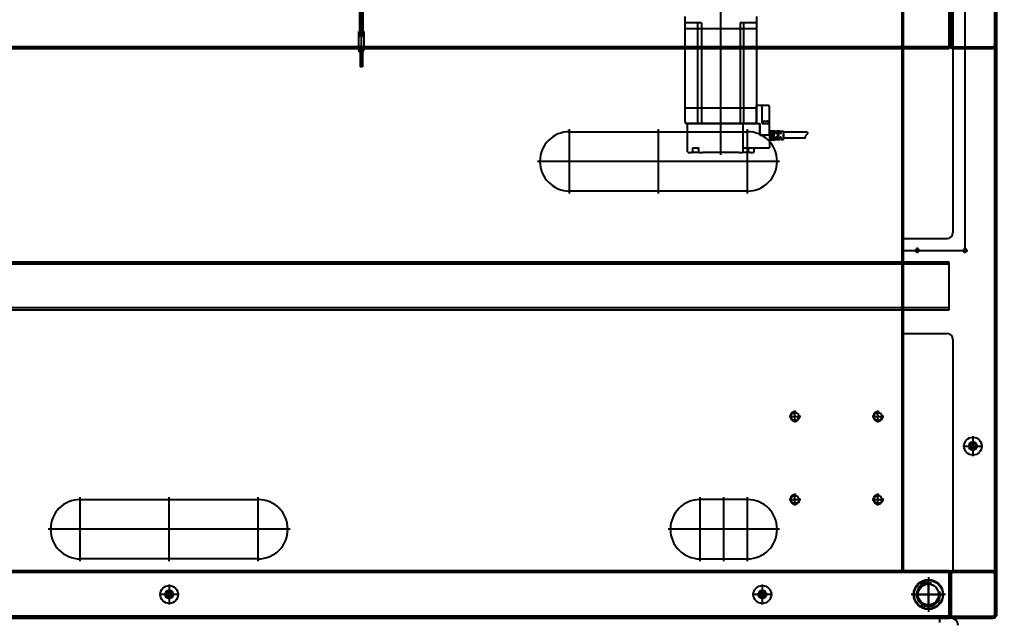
# Model space of a CAD drawing. Header units: inches. Extents: x 0 to 77285, y -118 to 40065.
# Drawn here: x 16242 to 17072, y 24854 to 25360 of the extents above; entities that cross this region are included whole.
import ezdxf

# ---------------------------------------------------------------- set-up
doc = ezdxf.new("R2010")
doc.units = ezdxf.units.IN
doc.header["$LTSCALE"] = 5
doc.header["$MEASUREMENT"] = 0
doc.layers.add('A', color=8, linetype='Continuous')
doc.styles.add('SCI', font='')
doc.styles.get('SCI').set_extended_font_data('Gulim')
doc.dimstyles.new('SCH', dxfattribs={"dimtxt": 2.5, "dimasz": 2, "dimexe": 1.25, "dimexo": 0.625, "dimtad": 1, "dimdec": 8, "dimtxsty": 'SCI', "dimcen": 2.5, "dimclrd": 4, "dimclre": 4, "dimclrt": 7, "dimadec": 8, "dimazin": 2, "dimtfac": 1, "dimtdec": 8, "dimtmove": 0, "dimatfit": 3, "dimfxl": 1, "dimarcsym": 0})

# ---------------------------------------------------------------- blocks, each defined once
blk = doc.blocks.new('A$Cc399747e')
at = {"ltscale": 5}
for p, q in [((218.29, 1419), (220.29, 1421)), ((220.29, 1421), (1611.29, 1421)), ((255.09, 1421), (221.49, 1421)), ((255.09, 1419.4), (221.49, 1419.4)), ((1573.29, 1421), (258.29, 1421)), ((258.29, 1421), (258.29, 1381)), ((258.29, 1419.4), (1573.29, 1419.4)), ((218.29, 33), (218.29, 1419)), ((218.29, 1417.8), (218.29, 1384.2)), ((219.89, 1417.8), (219.89, 1384.2)), ((256.69, 1384.2), (256.69, 1417.8)), ((258.29, 1384.2), (258.29, 1417.8)), ((275.79, 1386.5), (275.79, 1415.5)), ((275.79, 1413), (275.79, 1389)), ((415.79, 1392.5), (415.79, 1409.5)), ((415.79, 1405), (415.79, 1397)), ((915.79, 1392.5), (915.79, 1409.5)), ((915.79, 1405), (915.79, 1397)), ((261.29, 1401), (290.29, 1401)), ((287.79, 1401), (263.79, 1401)), ((407.29, 1401), (424.29, 1401)), ((419.79, 1401), (411.79, 1401)), ((907.29, 1401), (924.29, 1401)), ((919.79, 1401), (911.79, 1401)), ((218.29, 1381), (218.29, 71)), ((298.29, 1381), (218.29, 1381)), ((219.89, 1381), (219.89, 71)), ((221.49, 1382.6), (255.09, 1382.6)), ((221.49, 1381), (255.09, 1381)), ((255.09, 1186), (255.09, 1381)), ((258.29, 1382.6), (1573.29, 1382.6)), ((258.29, 1381), (1573.29, 1381)), ((296.69, 1381), (296.69, 1181)), ((298.29, 71), (298.29, 1381)), ((428.29, 1373), (428.29, 1319)), ((468.29, 1371), (428.29, 1371)), ((448.29, 1373), (448.29, 1319)), ((468.29, 1373), (468.29, 1319)), ((840.79, 1373), (840.79, 1319)), ((840.79, 1371), (990.79, 1371)), ((915.79, 1373), (915.79, 1319)), ((990.79, 1373), (990.79, 1319)), ((401.29, 1346), (495.29, 1346)), ((813.79, 1346), (1017.79, 1346)), ((323.29, 1321), (313.29, 1321)), ((318.29, 1326), (318.29, 1316)), ((393.29, 1321), (383.29, 1321)), ((388.29, 1326), (388.29, 1316)), ((428.29, 1321), (468.29, 1321)), ((990.79, 1321), (840.79, 1321)), ((238.29, 1267.5), (238.29, 1284.5)), ((238.29, 1280), (238.29, 1272)), ((246.79, 1276), (229.79, 1276)), ((242.29, 1276), (234.29, 1276)), ((318.29, 1256), (318.29, 1246)), ((388.29, 1256), (388.29, 1246)), ((323.29, 1251), (313.29, 1251)), ((393.29, 1251), (383.29, 1251)), ((298.29, 1181), (260.09, 1181)), ((296.69, 1181), (296.69, 1101)), ((1573.29, 1161), (258.29, 1161)), ((258.29, 1161), (258.29, 1121)), ((258.29, 1159.4), (1573.29, 1159.4)), ((258.29, 1122.6), (1573.29, 1122.6)), ((258.29, 1121), (1573.29, 1121)), ((245.09, 1113.5), (245.09, 1108.5)), ((285.09, 1113.5), (285.09, 1108.5)), ((247.59, 1111), (242.59, 1111)), ((245.09, 71), (245.09, 1111)), ((298.29, 1111), (245.09, 1111)), ((287.59, 1111), (282.59, 1111)), ((255.09, 71), (255.09, 1096)), ((298.29, 1101), (260.09, 1101)), ((296.69, 1101), (296.69, 71)), ((428.29, 1063), (428.29, 1009)), ((503.29, 1063), (503.29, 1009)), ((578.29, 1063), (578.29, 1009)), ((428.29, 1061), (578.29, 1061)), ((401.29, 1036), (605.29, 1036)), ((578.29, 1011), (428.29, 1011)), ((255.09, 941), (221.49, 941)), ((255.09, 939.4), (221.49, 939.4)), ((1573.29, 941), (258.29, 941)), ((258.29, 941), (258.29, 901)), ((258.29, 939.4), (1573.29, 939.4)), ((218.29, 937.8), (218.29, 904.2)), ((219.89, 937.8), (219.89, 904.2)), ((256.69, 904.2), (256.69, 937.8)), ((258.29, 904.2), (258.29, 937.8))]:
    blk.add_line(p, q, dxfattribs=at)
for p, q in [((256.79, 1421), (266.29, 1421)), ((1573.29, 1421), (258.29, 1421)), ((258.29, 1421), (258.29, 1381)), ((258.29, 1419.4), (1573.29, 1419.4)), ((266.29, 1421), (266.29, 1424.5)), ((258.29, 1382.6), (1573.29, 1382.6)), ((258.29, 1381), (1573.29, 1381)), ((450.8, 1030.5), (450.8, 890.4)), ((409.8, 1014), (409.8, 1024.5)), ((412.8, 1024.5), (409.8, 1024.5)), ((432.3, 1024.5), (412.8, 1024.5)), ((422.8, 1024.5), (422.8, 1028)), ((425.8, 1028.5), (423.3, 1028.5)), ((425.8, 1028.5), (426.8, 1028.5)), ((426.8, 1028.5), (427.13, 1028.5)), ((427.13, 1028.5), (430.97, 1028.5)), ((427.48, 1028.5), (427.48, 1024.5)), ((430.97, 1028.5), (432.79, 1028.5)), ((432.3, 1024.5), (431.7, 1024.5)), ((432.3, 1004), (432.3, 1028)), ((435.3, 1028.5), (432.8, 1028.5)), ((435.3, 1028.5), (466.3, 1028.5)), ((468.8, 1028.5), (466.3, 1028.5)), ((468.81, 1028.5), (470.63, 1028.5)), ((469.31, 1028), (469.31, 1024.5)), ((474.28, 1024.5), (469.31, 1024.5)), ((469.9, 1024.5), (469.31, 1024.5)), ((470.63, 1028.5), (474.46, 1028.5)), ((474.28, 1028.5), (474.28, 1024.5)), ((474.46, 1028.5), (474.8, 1028.5)), ((474.8, 1028.5), (475.8, 1028.5)), ((478.3, 1028.5), (475.8, 1028.5)), ((478.8, 1028), (478.8, 1004)), ((377.54, 1012.64), (377.65, 1012.91)), ((377.57, 1012.26), (377.54, 1012.64)), ((377.65, 1012.91), (377.85, 1013.16)), ((377.85, 1013.16), (378.12, 1013.39)), ((378.12, 1013.39), (378.43, 1013.62)), ((378.43, 1013.62), (378.75, 1013.87)), ((378.75, 1013.87), (379.1, 1014.18)), ((379.1, 1014.18), (379.41, 1014.51)), ((379.54, 1016.21), (379.33, 1016.47)), ((379.33, 1016.47), (397.8, 1016.47)), ((379.41, 1014.51), (379.64, 1014.86)), ((379.72, 1015.9), (379.54, 1016.21)), ((379.64, 1014.86), (379.79, 1015.22)), ((379.81, 1015.59), (379.72, 1015.9)), ((379.79, 1015.22), (379.81, 1015.59)), ((399.8, 1017.59), (397.8, 1017.5)), ((397.8, 1017.5), (397.8, 1010.5)), ((397.8, 1016.56), (397.8, 1011.27)), ((397.8, 1011.36), (397.8, 1016.47)), ((397.8, 1013.96), (397.8, 1016.15)), ((397.8, 1016.15), (397.8, 1011.85)), ((397.8, 1011.85), (397.8, 1013.96)), ((399.8, 1017.59), (399.8, 1015.5)), ((399.8, 1016.15), (400.8, 1016.15)), ((399.8, 1015.5), (400.8, 1015.5)), ((403.8, 1017.77), (400.8, 1017.64)), ((400.8, 1017.64), (400.8, 1015.5)), ((401.8, 1017.68), (401.8, 1010.32)), ((401.8, 1016.15), (402.8, 1016.15)), ((402.8, 1017.73), (402.8, 1010.27)), ((403.8, 1017.77), (403.8, 1015.5)), ((403.8, 1016.15), (404.8, 1016.15)), ((403.8, 1015.5), (404.8, 1015.5)), ((408.8, 1018), (404.8, 1017.82)), ((404.8, 1017.82), (404.8, 1015.5)), ((405.8, 1017.86), (405.8, 1010.14)), ((405.8, 1016.15), (406.8, 1016.15)), ((406.8, 1017.91), (406.8, 1010.09)), ((408.8, 1018), (408.8, 1014)), ((409.8, 1018), (408.8, 1018)), ((408.8, 1010.06), (408.8, 1017.94)), ((408.8, 1010.06), (408.8, 1017.94)), ((408.8, 1011.44), (408.8, 1016.56)), ((409.8, 1014), (408.8, 1014)), ((409.8, 1014), (408.8, 1014)), ((408.8, 1010), (408.8, 1014)), ((409.8, 1014), (412.8, 1014)), ((409.8, 1014), (409.8, 1004)), ((409.8, 1014), (412.8, 1014)), ((417.8, 1014), (412.8, 1014)), ((412.8, 1014), (417.8, 1014)), ((417.8, 1004), (417.8, 1014)), ((417.8, 1014), (417.8, 1004)), ((377.74, 1011.85), (377.57, 1012.26)), ((378.03, 1011.44), (377.74, 1011.85)), ((378.11, 1011.36), (378.03, 1011.44)), ((378.11, 1011.36), (397.8, 1011.36)), ((399.8, 1010.41), (397.8, 1010.5)), ((399.8, 1012.5), (399.8, 1010.41)), ((399.8, 1012.5), (399.8, 1010.41)), ((399.8, 1012.5), (400.8, 1012.5)), ((399.8, 1011.85), (400.8, 1011.85)), ((400.8, 1012.5), (400.8, 1010.36)), ((400.8, 1012.5), (400.8, 1010.36)), ((403.8, 1010.23), (400.8, 1010.36)), ((401.8, 1011.85), (402.8, 1011.85)), ((403.8, 1012.5), (403.8, 1010.23)), ((403.8, 1012.5), (404.8, 1012.5)), ((403.8, 1011.85), (404.8, 1011.85)), ((404.8, 1012.5), (404.8, 1010.18)), ((408.8, 1010), (404.8, 1010.18)), ((405.8, 1011.85), (406.8, 1011.85)), ((409.8, 1010), (408.8, 1010)), ((409.8, 1004), (409.8, 990)), ((412.8, 1004), (409.8, 1004)), ((415.8, 1004), (412.8, 1004)), ((415.8, 1004), (415.8, 990)), ((420.8, 1004), (417.8, 1004)), ((420.8, 1004), (420.8, 989)), ((478.8, 1004), (420.8, 1004)), ((420.8, 924.3), (420.8, 1003)), ((420.8, 991.2), (420.8, 1003)), ((420.8, 991.2), (420.8, 1003)), ((421.8, 1004), (479.8, 1004)), ((431.5, 1004), (431.5, 919.3)), ((434.5, 919.3), (434.5, 1004)), ((467.1, 919.3), (467.1, 1004)), ((470.1, 1004), (470.1, 919.3)), ((480.8, 1003), (480.8, 924.3)), ((410.8, 989), (412.8, 989)), ((412.8, 989), (416.8, 989)), ((416.8, 989), (420.8, 989)), ((420.8, 991.2), (480.8, 991.2)), ((752.71, 944.28), (752.71, 956.48)), ((752.71, 956.48), (754.91, 956.48)), ((753.81, 842), (753.81, 956.48)), ((754.91, 944.28), (754.91, 956.48)), ((752.71, 951.48), (754.91, 951.48)), ((752.71, 950.98), (754.91, 950.98)), ((752.71, 950.48), (754.91, 950.48)), ((752.71, 949.98), (754.91, 949.98)), ((752.71, 949.48), (754.91, 949.48)), ((752.71, 948.98), (754.91, 948.98)), ((752.71, 948.48), (754.91, 948.48)), ((752.71, 948.08), (754.91, 948.08)), ((752.31, 943.48), (751.81, 942.11)), ((755.81, 942.11), (751.81, 942.11)), ((751.81, 926.48), (751.81, 942.11)), ((752.31, 943.48), (755.31, 943.48)), ((752.61, 944.28), (752.61, 943.48)), ((752.61, 944.28), (755.01, 944.28)), ((755.01, 944.28), (755.01, 943.48)), ((755.31, 943.48), (755.81, 942.11)), ((755.81, 942.11), (755.81, 926.48)), ((752.81, 929.48), (751.81, 931.48)), ((755.81, 931.48), (754.81, 929.48)), ((420.8, 914), (420.8, 924.3)), ((420.8, 924.3), (480.8, 924.3)), ((480.8, 924.3), (480.8, 914)), ((751.81, 929.48), (755.81, 929.48)), ((751.81, 926.48), (755.81, 926.48)), ((752.41, 888.44), (752.41, 926.48)), ((752.81, 926.48), (752.81, 929.48)), ((754.81, 929.48), (754.81, 926.48)), ((755.21, 888.44), (755.21, 926.48)), ((420.8, 919.3), (434.5, 919.3)), ((467.1, 919.3), (480.8, 919.3))]:
    blk.add_line(p, q)
at = {"extrusion": (-1, -1.99584e-16, 0)}
for p, q in [((431.7, 1024.5), (431.7, 1025.53)), ((469.9, 1025.53), (469.9, 1024.5))]:
    blk.add_line(p, q, dxfattribs=at)
at = {"extrusion": (1, 3.22045e-16, 0)}
for p, q in [((410.7, 1002.97), (410.7, 1004)), ((411.59, 1002.19), (411.55, 1002.19)), ((411.55, 1002.19), (411.59, 1002.19)), ((413.08, 1002.19), (412.52, 1002.19)), ((414.04, 1002.19), (414.01, 1002.19)), ((414.9, 1004), (414.9, 1002.97))]:
    blk.add_line(p, q, dxfattribs=at)
at = {"ltscale": 5}
for centre, radius in [((275.79, 1401), 12.5), ((275.79, 1401), 8.75), ((415.79, 1401), 7.5), ((415.79, 1401), 2.58), ((415.79, 1401), 2.5), ((915.79, 1401), 7.5), ((915.79, 1401), 2.58), ((915.79, 1401), 2.5), ((318.29, 1321), 3.38), ((388.29, 1321), 3.38), ((238.29, 1276), 7.5), ((238.29, 1276), 3.5), ((238.29, 1276), 2.58), ((238.29, 1276), 2.5), ((318.29, 1251), 3.38), ((388.29, 1251), 3.38), ((245.09, 1111), 1.23), ((285.09, 1111), 1.23)]:
    blk.add_circle(centre, radius, dxfattribs=at)
for centre, radius in [((275.79, 1401), 12), ((415.79, 1401), 3.5), ((915.79, 1401), 3.5)]:
    blk.add_circle(centre, radius)
for centre, radius, start, end in [((221.49, 1417.8), 3.2, 90, 180), ((221.49, 1417.8), 1.6, 90, 180), ((255.09, 1417.8), 3.2, 0, 90), ((255.09, 1417.8), 1.6, 0, 90), ((275.79, 1401), 10, 255, 195), ((415.79, 1401), 3, 255, 195), ((915.79, 1401), 3, 255, 195), ((221.49, 1384.2), 3.2, 180, 270), ((221.49, 1384.2), 1.6, 180, 270), ((255.09, 1384.2), 3.2, 270, 0), ((255.09, 1384.2), 1.6, 270, 0), ((428.29, 1346), 25, 90, 270), ((468.29, 1346), 25, 270, 90), ((840.79, 1346), 25, 90, 270), ((990.79, 1346), 25, 270, 90), ((318.29, 1321), 4, 255, 195), ((388.29, 1321), 4, 255, 195), ((238.29, 1276), 3, 255, 195), ((318.29, 1251), 4, 255, 195), ((388.29, 1251), 4, 255, 195), ((260.09, 1186), 5, 180, 270), ((245.09, 1111), 1.5, 0, 270), ((285.09, 1111), 1.5, 0, 270), ((260.09, 1096), 5, 90, 180), ((428.29, 1036), 25, 90, 270), ((578.29, 1036), 25, 270, 90), ((221.49, 937.8), 3.2, 90, 180), ((221.49, 937.8), 1.6, 90, 180), ((255.09, 937.8), 3.2, 0, 90), ((255.09, 937.8), 1.6, 0, 90)]:
    blk.add_arc(centre, radius, start, end, dxfattribs=at)
for centre, radius, start, end in [((256.79, 1427), 6, 180, 270), ((423.3, 1028), 0.5, 90, 180), ((432.42, 1025.53), 0.72, 107.1484, 180), ((433.8, 1021.06), 5.4, 106.12637, 107.1484), ((432.8, 1028), 0.5, 90, 180), ((468.81, 1028), 0.5, 0, 90), ((467.8, 1021.06), 5.4, 72.8516, 73.77093), ((469.18, 1025.53), 0.72, 0, 72.8516), ((478.3, 1028), 0.5, 0, 90), ((411.42, 1002.97), 0.72, 180, 252.8516), ((412.8, 1007.44), 5.4, 252.8516, 256.69638), ((412.8, 1007.44), 5.4, 283.30362, 287.1484), ((414.18, 1002.97), 0.72, 287.1484, 0), ((421.8, 1003), 1, 90, 180), ((479.8, 1003), 1, 0, 90), ((410.8, 990), 1, 180, 270), ((416.8, 990), 1, 180, 270)]:
    blk.add_arc(centre, radius, start, end)
for points, knots in [([(412.11, 1002.09), (411.96, 1002.11), (411.8, 1002.14), (411.62, 1002.18), (411.6, 1002.18), (411.59, 1002.19)], [13.8531969, 13.8531969, 13.8531969, 13.8531969, 14.2229385, 14.2229385, 14.2648685, 14.2648685, 14.2648685, 14.2648685]), ([(412.52, 1002.19), (412.52, 1002.18), (412.52, 1002.18), (412.52, 1002.14), (412.51, 1002.11), (412.51, 1002.09)], [12.3533968, 12.3533968, 12.3533968, 12.3533968, 12.3953268, 12.3953268, 12.7650683, 12.7650683, 12.7650683, 12.7650683]), ([(412.51, 1002.09), (412.51, 1002.11), (412.52, 1002.14), (412.52, 1002.18), (412.52, 1002.18), (412.52, 1002.18)], [13.8531969, 13.8531969, 13.8531969, 13.8531969, 14.2229385, 14.2229385, 14.2637577, 14.2637577, 14.2637577, 14.2637577]), ([(413.08, 1002.09), (413.08, 1002.11), (413.08, 1002.14), (413.08, 1002.18), (413.08, 1002.18), (413.08, 1002.19)], [13.8531969, 13.8531969, 13.8531969, 13.8531969, 14.2229385, 14.2229385, 14.2648685, 14.2648685, 14.2648685, 14.2648685]), ([(414.01, 1002.19), (413.99, 1002.18), (413.97, 1002.18), (413.8, 1002.14), (413.64, 1002.11), (413.48, 1002.09)], [12.3533968, 12.3533968, 12.3533968, 12.3533968, 12.3953268, 12.3953268, 12.7650683, 12.7650683, 12.7650683, 12.7650683])]:
    blk.add_open_spline(points, degree=3, knots=knots)
for points in [[(412.39, 1002.07), (412.3, 1002.08), (412.21, 1002.08), (412.11, 1002.09)], [(412.51, 1002.09), (412.47, 1002.08), (412.43, 1002.08), (412.39, 1002.07)], [(412.51, 1002.09), (412.51, 1002.09), (412.51, 1002.09), (412.51, 1002.09)], [(413.21, 1002.07), (413.17, 1002.08), (413.13, 1002.08), (413.08, 1002.09)], [(413.48, 1002.09), (413.39, 1002.08), (413.3, 1002.08), (413.21, 1002.07)]]:
    blk.add_open_spline(points, degree=3)
blk = doc.blocks.new('*D366')
at = {"color": 4, "lineweight": -2, "transparency": 16777216}
for p, q in [((12554.65, 23925.55), (12554.65, 28076.14)), ((17979.65, 23925.05), (17979.65, 28076.14)), ((12714.65, 27976.14), (17819.65, 27976.14))]:
    blk.add_line(p, q, dxfattribs=at)
at = {"color": 4, "transparency": 16777216}
for points in [[(12714.65, 28002.81), (12714.65, 27949.48), (12554.65, 27976.14)], [(17819.65, 28002.81), (17819.65, 27949.48), (17979.65, 27976.14)]]:
    blk.add_solid(points, dxfattribs=at)
at = {"layer": 'Defpoints', "color": 0, "transparency": 16777216}
for p in [(17979.65, 27976.14), (12554.65, 23875.55), (17979.65, 23875.05)]:
    blk.add_point(p, dxfattribs=at)
at = {"color": 7, "transparency": 16777216, "insert": (15267.15, 28128.81), "char_height": 200, "attachment_point": 5, "style": 'SCI'}
blk.add_mtext('5425', dxfattribs=at)
blk = doc.blocks.new('*D367')
at = {"color": 4, "lineweight": -2, "transparency": 16777216}
for p, q in [((12554.65, 23925.55), (12554.65, 29140.68)), ((21064.65, 23433.05), (21064.65, 29140.68)), ((12714.65, 29040.68), (20904.65, 29040.68))]:
    blk.add_line(p, q, dxfattribs=at)
at = {"color": 4, "transparency": 16777216}
for points in [[(12714.65, 29067.34), (12714.65, 29014.01), (12554.65, 29040.68)], [(20904.65, 29067.34), (20904.65, 29014.01), (21064.65, 29040.68)]]:
    blk.add_solid(points, dxfattribs=at)
at = {"layer": 'Defpoints', "color": 0, "transparency": 16777216}
for p in [(21064.65, 29040.68), (12554.65, 23875.55), (21064.65, 23383.05)]:
    blk.add_point(p, dxfattribs=at)
at = {"color": 7, "transparency": 16777216, "insert": (16809.65, 29193.47), "char_height": 200, "attachment_point": 5, "style": 'SCI'}
blk.add_mtext('8510', dxfattribs=at)
blk = doc.blocks.new('*D374')
at = {"color": 4, "lineweight": -2, "transparency": 16777216}
for p, q in [((12554.65, 23925.55), (12554.65, 30215.88)), ((37924.65, 23433.05), (37924.65, 30215.88)), ((12714.65, 30115.88), (37764.65, 30115.88))]:
    blk.add_line(p, q, dxfattribs=at)
at = {"color": 4, "transparency": 16777216}
for points in [[(12714.65, 30142.54), (12714.65, 30089.21), (12554.65, 30115.88)], [(37764.65, 30142.54), (37764.65, 30089.21), (37924.65, 30115.88)]]:
    blk.add_solid(points, dxfattribs=at)
at = {"layer": 'Defpoints', "color": 0, "transparency": 16777216}
for p in [(37924.65, 30115.88), (12554.65, 23875.55), (37924.65, 23383.05)]:
    blk.add_point(p, dxfattribs=at)
at = {"color": 7, "transparency": 16777216, "insert": (25239.65, 30268.54), "char_height": 200, "attachment_point": 5, "style": 'SCI'}
blk.add_mtext('25370', dxfattribs=at)

msp = doc.modelspace()

# ---------------------------------------------------------------- block references
at = {"layer": 'A', "rotation": 180}
msp.add_blockref('A$Cc399747e', (17283.44187244, 26276.55060516), dxfattribs=at)

# ---------------------------------------------------------------- dimensions: what is measured, and where the dimension line sits
for base, p2, picture, middle in [((37924.649780898, 30115.8761734788), (37924.649780898, 23383.0504762948), '*D374', (25239.649780898, 30268.5392893244)), ((21064.649780898, 29040.6754827387), (21064.649780898, 23383.0504762948), '*D367', (16809.649780898, 29193.4717543765)), ((17979.649780898, 27976.1433020648), (17979.649780898, 23875.0504762948), '*D366', (15267.149780898, 28128.8064179103))]:
    dim = msp.add_linear_dim(base=base, p1=(12554.649780898, 23875.5504762968), p2=p2, dimstyle='SCH', override={"dimscale": 80})
    dim.commit()
    dim.dimension.update_dxf_attribs({"geometry": picture, "text_midpoint": middle})

doc.saveas('drawing.dxf')
